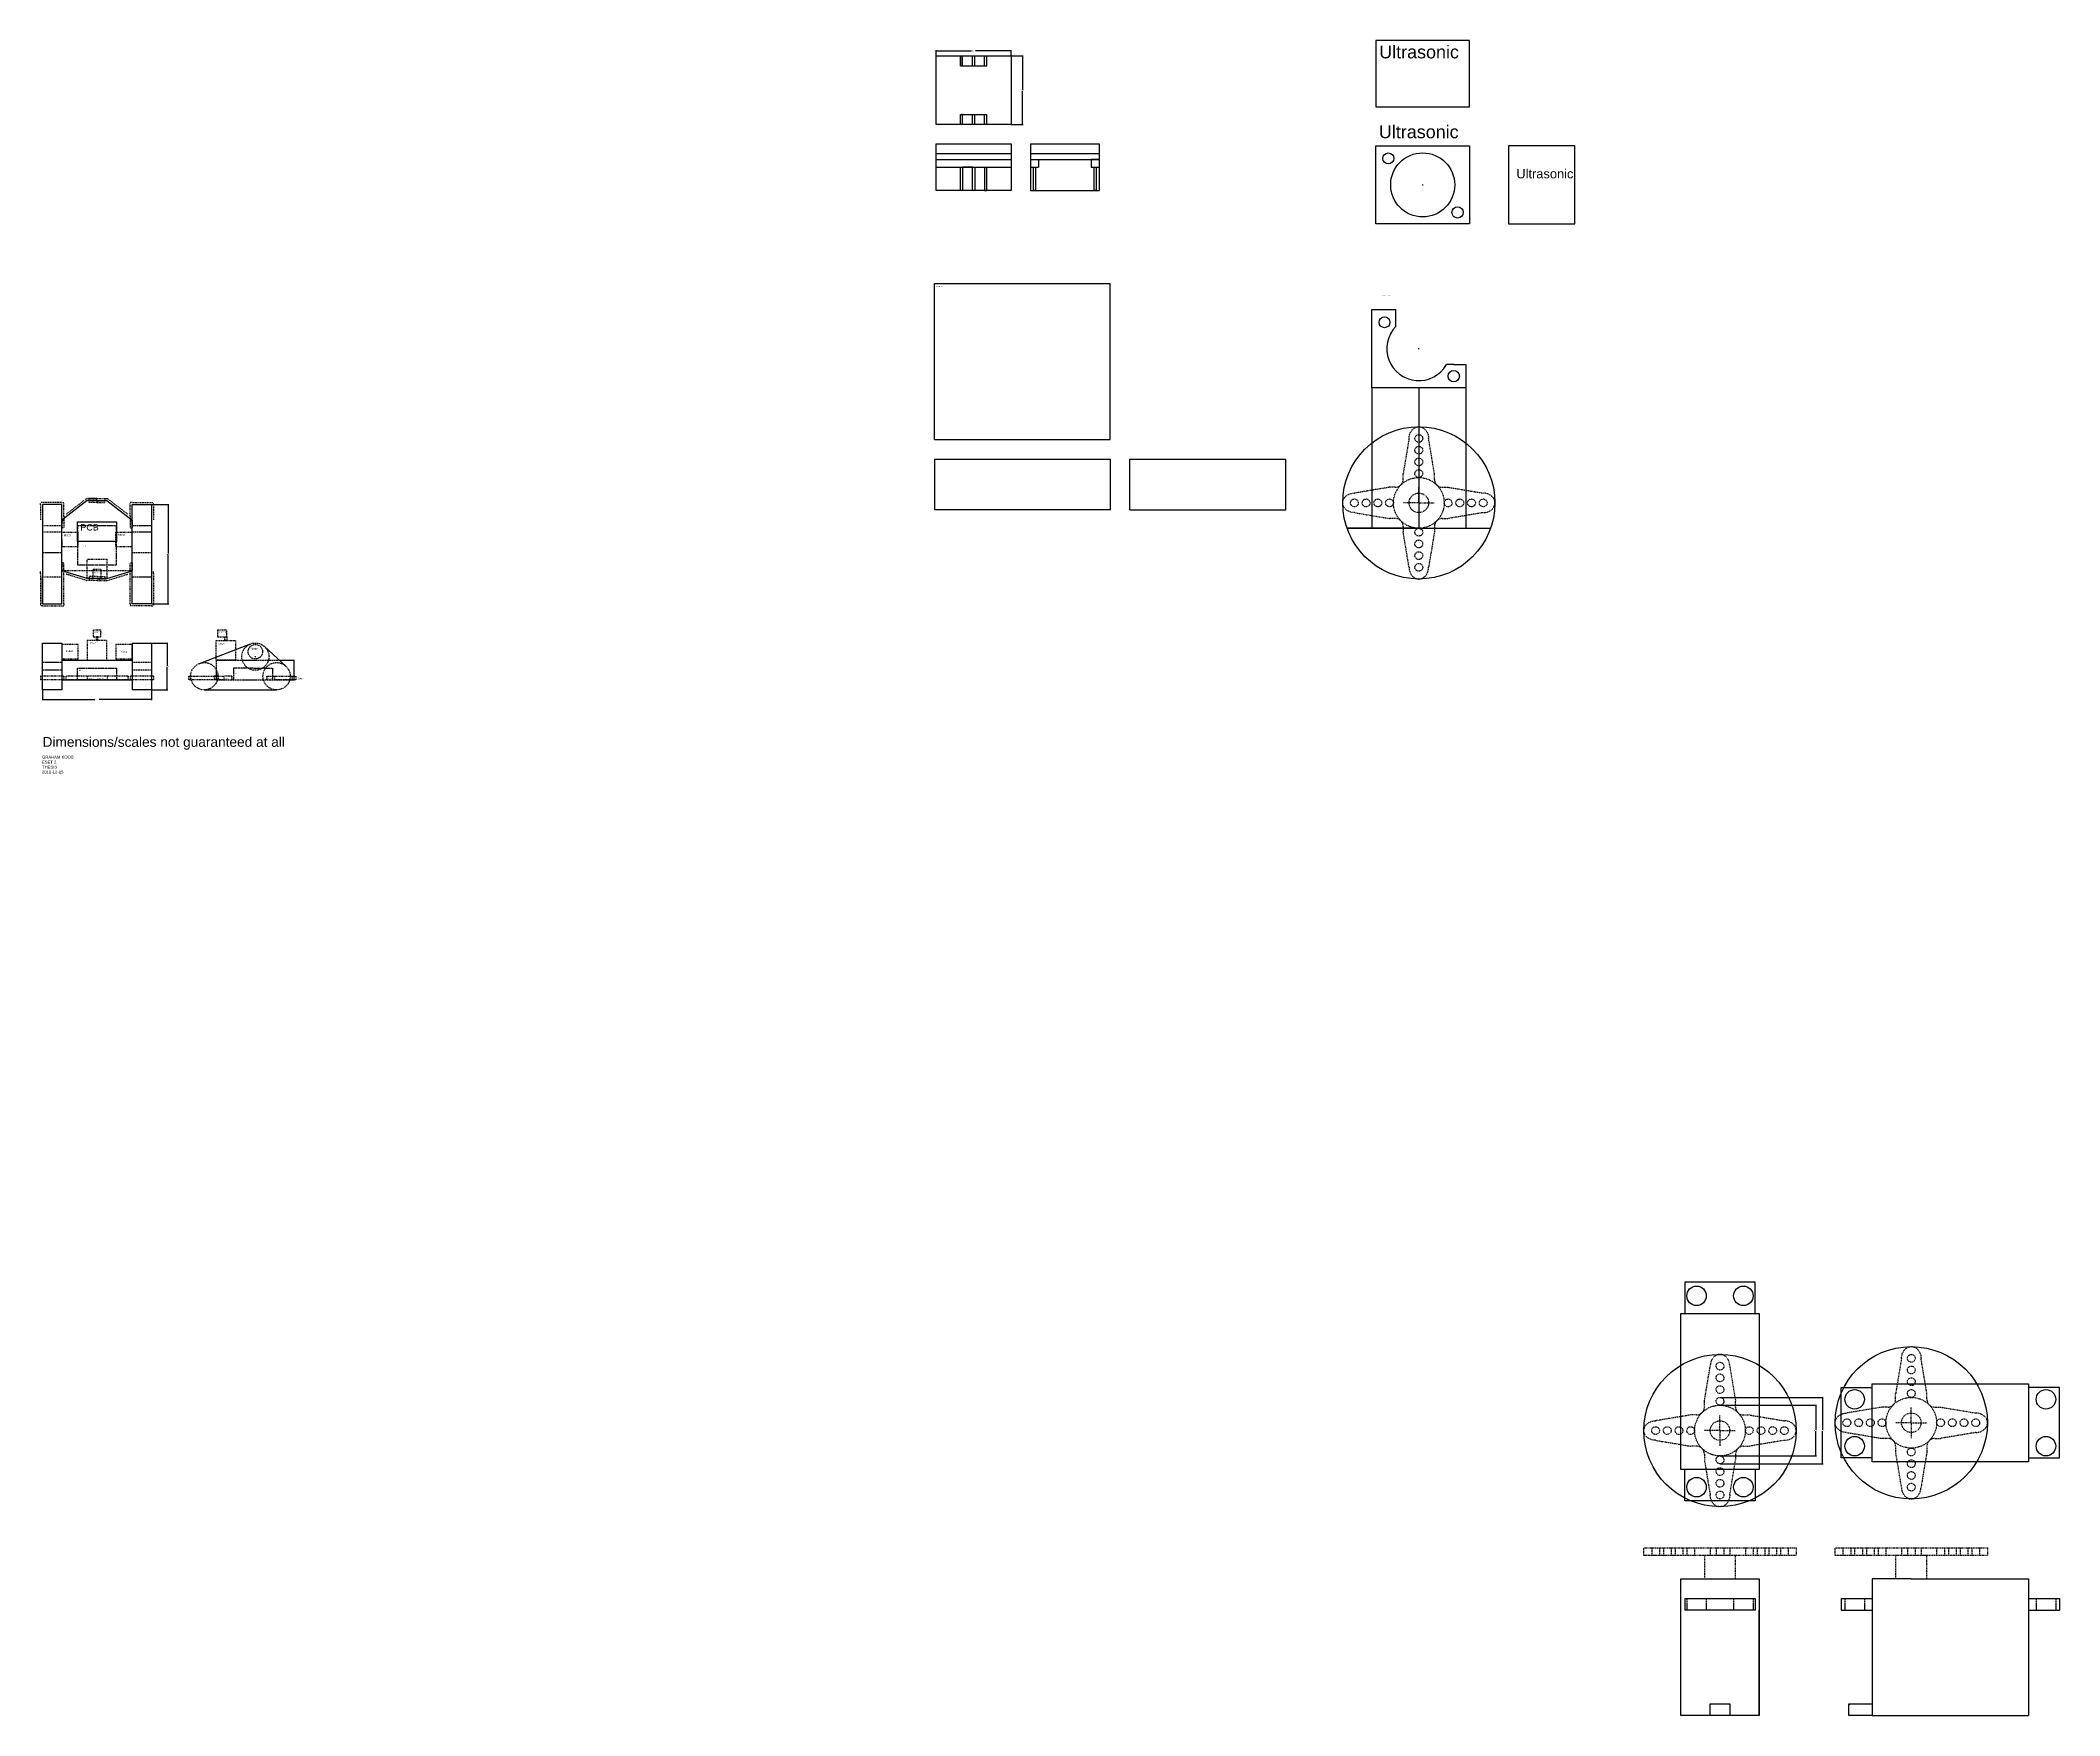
# Model space of a CAD drawing. Header units: inches. Extents: x 4 to 3747, y -1393 to 142.
# Drawn here: x 4 to 522, y -288 to 142 of the extents above; entities that cross this region are included whole.
import ezdxf

# ---------------------------------------------------------------- set-up
doc = ezdxf.new("R2010")
doc.units = ezdxf.units.IN
doc.header["$MEASUREMENT"] = 0
for name, pattern in [('DASHDOT2', [0.5, 0.25, -0.125, 0, -0.125]), ('DOT2', [0.125, 0, -0.125]), ('HIDDEN2', [0.1875, 0.125, -0.0625])]:
    doc.linetypes.add(name, pattern=pattern)
for name, color, linetype in [('Battery', 1, 'HIDDEN2'), ('Hidden', 2, 'DASHDOT2'), ('Motor', 3, 'DOT2'), ('Scratch', 200, 'Continuous'), ('Switch_Wisker', 5, 'DOT2')]:
    doc.layers.add(name, color=color, linetype=linetype)
doc.styles.get("Standard").update_dxf_attribs({"font": 'arial.ttf'})
doc.dimstyles.get("Standard").update_dxf_attribs({"dimtxt": 0.18, "dimasz": 0.18, "dimexe": 0.18, "dimexo": 0.0625, "dimgap": 0.09, "dimtad": 0, "dimtih": 1, "dimtoh": 1, "dimdec": 4, "dimzin": 0, "dimdsep": 46, "dimtxsty": 'Standard', "dimcen": 0.09, "dimadec": 0, "dimazin": 0, "dimtfac": 1, "dimtdec": 4, "dimtofl": 0, "dimtmove": 0, "dimatfit": 3, "dimfxl": 1, "dimtolj": 1, "dimtzin": 0, "dimarcsym": 0})

# ---------------------------------------------------------------- blocks, each defined once
blk = doc.blocks.new('*D2')
at = {"color": 0, "lineweight": -2}
for p, q in [((32.96, 22.67), (37.29, 22.67)), ((37.11, 22.49), (37.11, 10.11)), ((37.11, -2.65), (37.11, 9.74)), ((32.96, -2.83), (37.29, -2.83))]:
    blk.add_line(p, q, dxfattribs=at)
at = {"color": 0}
for points in [[(37.08, 22.49), (37.14, 22.49), (37.11, 22.67)], [(37.08, -2.65), (37.14, -2.65), (37.11, -2.83)]]:
    blk.add_solid(points, dxfattribs=at)
at = {"layer": 'Defpoints', "color": 0}
for p in [(32.9, 22.67), (32.9, -2.83), (37.11, -2.83)]:
    blk.add_point(p, dxfattribs=at)
at = {"color": 0, "insert": (37.11, 9.92), "char_height": 0.18, "attachment_point": 5}
blk.add_mtext('\\A1;25.5000', dxfattribs=at)
blk = doc.blocks.new('*D3')
at = {"color": 0, "lineweight": -2}
for p, q in [((32.96, -12.83), (37.04, -12.83)), ((36.86, -13.01), (36.86, -18.64)), ((36.86, -24.65), (36.86, -19.01)), ((32.96, -24.83), (37.04, -24.83))]:
    blk.add_line(p, q, dxfattribs=at)
at = {"color": 0}
for points in [[(36.83, -13.01), (36.89, -13.01), (36.86, -12.83)], [(36.83, -24.65), (36.89, -24.65), (36.86, -24.83)]]:
    blk.add_solid(points, dxfattribs=at)
at = {"layer": 'Defpoints', "color": 0}
for p in [(32.9, -12.83), (32.9, -24.83), (36.86, -24.83)]:
    blk.add_point(p, dxfattribs=at)
at = {"color": 0, "insert": (36.86, -18.83), "char_height": 0.18, "attachment_point": 5}
blk.add_mtext('\\A1;12.0000', dxfattribs=at)
blk = doc.blocks.new('*D4')
at = {"color": 0, "lineweight": -2}
for p, q in [((4.9, -24.89), (4.9, -27.44)), ((32.9, -24.89), (32.9, -27.44)), ((5.08, -27.26), (18.36, -27.26)), ((32.72, -27.26), (19.43, -27.26))]:
    blk.add_line(p, q, dxfattribs=at)
at = {"color": 0}
for points in [[(5.08, -27.23), (5.08, -27.29), (4.9, -27.26)], [(32.72, -27.23), (32.72, -27.29), (32.9, -27.26)]]:
    blk.add_solid(points, dxfattribs=at)
at = {"layer": 'Defpoints', "color": 0}
for p in [(4.9, -24.83), (32.9, -24.83), (32.9, -27.26)]:
    blk.add_point(p, dxfattribs=at)
at = {"color": 0, "insert": (18.9, -27.26), "char_height": 0.18, "attachment_point": 5}
blk.add_mtext('\\A1;28.0000', dxfattribs=at)
blk = doc.blocks.new('*D14')
at = {"color": 0, "lineweight": -2}
for p, q in [((253.11, 137.55), (256.13, 137.55)), ((255.95, 137.37), (255.95, 128.95)), ((255.95, 120.17), (255.95, 128.59)), ((253.11, 119.99), (256.13, 119.99))]:
    blk.add_line(p, q, dxfattribs=at)
at = {"color": 0}
for points in [[(255.92, 137.37), (255.98, 137.37), (255.95, 137.55)], [(255.92, 120.17), (255.98, 120.17), (255.95, 119.99)]]:
    blk.add_solid(points, dxfattribs=at)
at = {"layer": 'Defpoints', "color": 0}
for p in [(253.05, 137.55), (253.05, 119.99), (255.95, 119.99)]:
    blk.add_point(p, dxfattribs=at)
at = {"color": 0, "insert": (255.95, 128.77), "char_height": 0.18, "attachment_point": 5}
blk.add_mtext('\\A1;17.5600', dxfattribs=at)
blk = doc.blocks.new('*D15')
at = {"color": 0, "lineweight": -2}
for p, q in [((233.87, 137.61), (233.87, 138.98)), ((234.05, 138.8), (242.93, 138.8)), ((252.87, 138.8), (243.98, 138.8)), ((253.05, 137.61), (253.05, 138.98))]:
    blk.add_line(p, q, dxfattribs=at)
at = {"color": 0}
for points in [[(234.05, 138.83), (234.05, 138.77), (233.87, 138.8)], [(252.87, 138.83), (252.87, 138.77), (253.05, 138.8)]]:
    blk.add_solid(points, dxfattribs=at)
at = {"layer": 'Defpoints', "color": 0}
for p in [(233.87, 137.55), (253.05, 138.8), (253.05, 137.55)]:
    blk.add_point(p, dxfattribs=at)
at = {"color": 0, "insert": (243.46, 138.8), "char_height": 0.18, "attachment_point": 5}
blk.add_mtext('\\A1;19.1800', dxfattribs=at)
blk = doc.blocks.new('*D16')
at = {"layer": 'Defpoints', "color": 0}
for p in [(434.65, -208.03), (434.65, -221.03), (459.16, -221.03)]:
    blk.add_point(p, dxfattribs=at)
at = {"layer": 'Scratch', "color": 0, "lineweight": -2}
for p, q in [((434.71, -208.03), (459.34, -208.03)), ((459.16, -208.21), (459.16, -214.35)), ((459.16, -220.85), (459.16, -214.71)), ((434.71, -221.03), (459.34, -221.03))]:
    blk.add_line(p, q, dxfattribs=at)
at = {"layer": 'Scratch', "color": 0}
for points in [[(459.13, -208.21), (459.19, -208.21), (459.16, -208.03)], [(459.13, -220.85), (459.19, -220.85), (459.16, -221.03)]]:
    blk.add_solid(points, dxfattribs=at)
at = {"layer": 'Scratch', "color": 0, "insert": (459.16, -214.53), "char_height": 0.18, "attachment_point": 5}
blk.add_mtext('\\A1;13.0000', dxfattribs=at)
blk = doc.blocks.new('*D17')
at = {"layer": 'Defpoints', "color": 0}
for p in [(434.65, -206.03), (434.65, -223.03), (460.92, -223.03)]:
    blk.add_point(p, dxfattribs=at)
at = {"layer": 'Scratch', "color": 0, "lineweight": -2}
for p, q in [((434.71, -206.03), (461.1, -206.03)), ((460.92, -206.21), (460.92, -214.35)), ((460.92, -222.85), (460.92, -214.71)), ((434.71, -223.03), (461.1, -223.03))]:
    blk.add_line(p, q, dxfattribs=at)
at = {"layer": 'Scratch', "color": 0}
for points in [[(460.89, -206.21), (460.95, -206.21), (460.92, -206.03)], [(460.89, -222.85), (460.95, -222.85), (460.92, -223.03)]]:
    blk.add_solid(points, dxfattribs=at)
at = {"layer": 'Scratch', "color": 0, "insert": (460.92, -214.53), "char_height": 0.18, "attachment_point": 5}
blk.add_mtext('\\A1;17.0000', dxfattribs=at)

msp = doc.modelspace()

# ---------------------------------------------------------------- linework, layer by layer
for p, q in [((346.48961, 141.50769), (346.48961, 124.50769)), ((370.48961, 141.50769), (346.48961, 141.50769)), ((370.48961, 124.50769), (370.48961, 141.50769)), ((233.86518, 137.54751), (253.04518, 137.54751)), ((233.86518, 119.98751), (233.86518, 137.54751)), ((253.04518, 137.54751), (253.04518, 119.98751)), ((346.48961, 124.50769), (370.48961, 124.50769)), ((253.04518, 119.98751), (233.86518, 119.98751)), ((233.86518, 114.98751), (253.04518, 114.98751)), ((233.86518, 103.03751), (233.86518, 114.98751)), ((253.04518, 114.98751), (253.04518, 103.03751)), ((258.04518, 114.98751), (275.60518, 114.98751)), ((258.04518, 114.98751), (258.04518, 103.03751)), ((275.60518, 114.98751), (275.60518, 103.03751)), ((346.48961, 114.50769), (370.48961, 114.50769)), ((346.48961, 94.50769), (346.48961, 114.50769)), ((370.48961, 114.50769), (370.48961, 94.50769)), ((380.48961, 114.50769), (380.48961, 94.50769)), ((397.48961, 114.50769), (380.48961, 114.50769)), ((397.48961, 94.50769), (397.48961, 114.50769)), ((233.86518, 111.03751), (233.86518, 112.53751)), ((233.86518, 112.53751), (253.04518, 112.53751)), ((233.86518, 109.03751), (233.86518, 111.03751)), ((233.86518, 111.03751), (253.04518, 111.03751)), ((233.86518, 103.03751), (233.86518, 109.03751)), ((233.86518, 109.03751), (253.04518, 109.03751)), ((240.07518, 103.03751), (240.07518, 109.03751)), ((243.17518, 109.03751), (240.63518, 109.03751)), ((240.63518, 109.03751), (240.63518, 103.03751)), ((243.17518, 103.03751), (243.17518, 109.03751)), ((243.45518, 109.03751), (243.73518, 109.03751)), ((243.73518, 109.03751), (243.73518, 103.03751)), ((243.73518, 109.03751), (246.27518, 109.03751)), ((246.27518, 109.03751), (246.27518, 103.03751)), ((246.83518, 103.03751), (246.83518, 109.03751)), ((258.04518, 112.53751), (275.60518, 112.53751)), ((258.04518, 111.03751), (275.60518, 111.03751)), ((258.04518, 111.03751), (260.04518, 111.03751)), ((258.04518, 109.03751), (260.04518, 109.03751)), ((258.76518, 103.03751), (258.76518, 109.03751)), ((259.04518, 109.03751), (259.32518, 109.03751)), ((259.32518, 109.03751), (259.32518, 103.03751)), ((260.04518, 111.03751), (260.04518, 109.03751)), ((275.60518, 111.03751), (273.60518, 111.03751)), ((273.60518, 111.03751), (273.60518, 109.03751)), ((273.60518, 109.03751), (275.60518, 109.03751)), ((274.32518, 103.03751), (274.32518, 109.03751)), ((274.60518, 109.03751), (274.88518, 109.03751)), ((274.88518, 109.03751), (274.88518, 103.03751)), ((358.39961, 104.50769), (358.57961, 104.50769)), ((358.48961, 104.41769), (358.48961, 104.59769)), ((253.04518, 103.03751), (233.86518, 103.03751)), ((240.63518, 103.03751), (240.07518, 103.03751)), ((243.73518, 103.03751), (243.17518, 103.03751)), ((246.27518, 103.03751), (246.83518, 103.03751)), ((258.04518, 103.03751), (275.60518, 103.03751)), ((259.32518, 103.03751), (258.76518, 103.03751)), ((274.88518, 103.03751), (274.32518, 103.03751)), ((370.48961, 94.50769), (346.48961, 94.50769)), ((380.48961, 94.50769), (397.48961, 94.50769)), ((233.44515, 39.28247), (233.44515, 79.28247)), ((233.44515, 79.28247), (278.44515, 79.28247)), ((278.44515, 39.28247), (278.44515, 79.28247)), ((345.50026, 72.56029), (351.60026, 72.56029)), ((345.50026, 52.56029), (345.50026, 72.56029)), ((351.60026, 68.25503), (351.60026, 72.56029)), ((357.41026, 62.56029), (357.59026, 62.56029)), ((357.50026, 62.47029), (357.50026, 62.65029)), ((366.45026, 58.47029), (364.60744, 58.47029)), ((366.45026, 58.47029), (369.50026, 58.47029)), ((369.50026, 58.47029), (369.50026, 52.56029)), ((369.50026, 52.56029), (345.50026, 52.56029)), ((233.44515, 39.28247), (278.44515, 39.28247)), ((233.44515, 34.28247), (278.44515, 34.28247)), ((233.44515, 34.28247), (233.44515, 21.28247)), ((278.44515, 34.28247), (278.44515, 21.28247)), ((283.44515, 34.28247), (323.44515, 34.28247)), ((283.44515, 21.28247), (283.44515, 34.28247)), ((323.44515, 21.28247), (323.44515, 34.28247)), ((9.89869, 22.67354), (4.89869, 22.67354)), ((4.89869, 22.67354), (4.89869, -2.82646)), ((16.39869, 23.67354), (9.89869, 18.67354)), ((9.89869, 18.67354), (9.89869, 22.67354)), ((9.89869, 19.68897), (9.89869, 22.67354)), ((18.89869, 23.67354), (16.39869, 23.67354)), ((18.89869, 23.67354), (21.39869, 23.67354)), ((18.89869, 23.67354), (18.89869, 23.17354)), ((21.39869, 23.67354), (27.89869, 18.67354)), ((27.89869, 18.67354), (27.89869, 22.67354)), ((27.89869, 22.67354), (32.89869, 22.67354)), ((32.89869, 22.67354), (32.89869, -2.82646)), ((278.44515, 21.28247), (233.44515, 21.28247)), ((283.44515, 21.28247), (323.44515, 21.28247)), ((9.89869, -2.82646), (9.89869, 18.67354)), ((13.89869, 13.17354), (13.89869, 18.17354)), ((13.89869, 18.17354), (18.89869, 18.17354)), ((18.89869, 18.17354), (23.89869, 18.17354)), ((23.89869, 18.17354), (23.89869, 13.17354)), ((27.89869, 5.67354), (27.89869, 18.67354)), ((23.89869, 13.17354), (13.89869, 13.17354)), ((16.39869, 3.67354), (9.89869, 5.67354)), ((21.39869, 3.67354), (27.89869, 5.67354)), ((27.89869, -2.82646), (27.89869, 5.67354)), ((18.89869, 3.67354), (16.39869, 3.67354)), ((18.89869, 3.67354), (21.39869, 3.67354)), ((4.89869, -2.82646), (9.89869, -2.82646)), ((32.89869, -2.82646), (27.89869, -2.82646)), ((4.89869, -12.82646), (9.89869, -12.82646)), ((4.89869, -24.82646), (4.89869, -12.82646)), ((9.89869, -12.82646), (9.89869, -24.82646)), ((27.89869, -12.82646), (27.89869, -24.82646)), ((27.89869, -12.82646), (32.89869, -12.82646)), ((32.89869, -12.82646), (32.89869, -24.82646)), ((45.19053, -18.05433), (58.22014, -13.05799)), ((67.26602, -18.75932), (61.83886, -13.75208)), ((4.89869, -24.82646), (4.89869, -17.20646)), ((9.89869, -17.20646), (27.89869, -17.20646)), ((65.57181, -17.20646), (69.39869, -17.20646)), ((69.39869, -22.28646), (69.39869, -17.20646)), ((4.89869, -24.82646), (4.89869, -22.28646)), ((9.89869, -24.82646), (4.89869, -24.82646)), ((9.89869, -22.28646), (27.89869, -22.28646)), ((18.89869, -22.28646), (13.89869, -22.28646)), ((32.89869, -24.82646), (27.89869, -24.82646)), ((46.39119, -24.82646), (64.90619, -24.82646)), ((68.39869, -22.28646), (69.39869, -22.28646)), ((443.64582, -176.52735), (425.64582, -176.52735)), ((425.64582, -176.52735), (425.64582, -184.52735)), ((443.64582, -184.52735), (443.64582, -176.52735)), ((424.64582, -224.52735), (424.64582, -184.52735)), ((424.64582, -184.52735), (444.64582, -184.52735)), ((444.64582, -184.52735), (444.64582, -204.52735)), ((444.64582, -204.52735), (444.64582, -224.52735)), ((465.64582, -221.52735), (465.64582, -203.52735)), ((465.64582, -203.52735), (473.64582, -203.52735)), ((473.64582, -222.52735), (473.64582, -202.52735)), ((473.64582, -202.52735), (513.64582, -202.52735)), ((513.64582, -202.52735), (513.64582, -222.52735)), ((521.64582, -203.52735), (513.64582, -203.52735)), ((521.64582, -221.52735), (521.64582, -203.52735)), ((473.64582, -221.52735), (465.64582, -221.52735)), ((513.64582, -221.52735), (521.64582, -221.52735)), ((444.64582, -224.52735), (424.64582, -224.52735)), ((425.64582, -232.52735), (425.64582, -224.52735)), ((443.64582, -224.52735), (443.64582, -232.52735)), ((493.64582, -222.52735), (473.64582, -222.52735)), ((513.64582, -222.52735), (493.64582, -222.52735)), ((443.64582, -232.52735), (425.64582, -232.52735)), ((424.64582, -252.52735), (444.64582, -252.52735)), ((424.64582, -287.52735), (424.64582, -252.52735)), ((444.64582, -252.52735), (444.64582, -287.52735)), ((483.64582, -252.52735), (473.64582, -252.52735)), ((473.64582, -252.52735), (473.64582, -287.52735)), ((483.64582, -252.52735), (513.64582, -252.52735)), ((513.64582, -252.52735), (513.64582, -287.52735)), ((425.64582, -257.52735), (443.64582, -257.52735)), ((425.64582, -257.52735), (425.64582, -260.52735)), ((443.64582, -257.52735), (443.64582, -260.52735)), ((465.64582, -257.52735), (473.64582, -257.52735)), ((465.64582, -257.52735), (465.64582, -260.52735)), ((513.64582, -257.52735), (521.64582, -257.52735)), ((521.64582, -257.52735), (521.64582, -260.52735)), ((443.64582, -260.52735), (425.64582, -260.52735)), ((444.64582, -287.52735), (444.64582, -260.52735)), ((465.64582, -260.52735), (473.64582, -260.52735)), ((513.64582, -260.52735), (521.64582, -260.52735)), ((444.64582, -287.52735), (424.64582, -287.52735)), ((432.14582, -287.52735), (432.14582, -284.52735)), ((432.14582, -284.52735), (434.64582, -284.52735)), ((434.64582, -284.52735), (437.14582, -284.52735)), ((437.14582, -284.52735), (437.14582, -287.52735)), ((467.64582, -287.52735), (467.64582, -284.52735)), ((467.64582, -284.52735), (473.64582, -284.52735)), ((473.64582, -287.52735), (467.64582, -287.52735)), ((473.64582, -287.52735), (513.64582, -287.52735))]:
    msp.add_line(p, q)
for centre, radius in [((349.68961, 111.27769), 1.4), ((358.48961, 104.50769), 8.2), ((367.43961, 97.46769), 1.45), ((348.70026, 69.33029), 1.4), ((366.45026, 55.52029), 1.45), ((428.64582, -180.02735), 2.5), ((440.64582, -180.02735), 2.5), ((469.14582, -206.52735), 2.5), ((518.14582, -206.52735), 2.5), ((469.14582, -218.52735), 2.5), ((518.14582, -218.52735), 2.5), ((428.64582, -229.02735), 2.5), ((440.64582, -229.02735), 2.5)]:
    msp.add_circle(centre, radius)
msp.add_arc((357.50026, 62.56029), 8.2, 136.014221, 330.0806495)
at = {"layer": 'Battery'}
for p, q in [((23.89869, 17.17354), (13.89869, 17.17354)), ((13.89869, 17.17354), (13.89869, 7.17354)), ((23.89869, 7.17354), (23.89869, 17.17354)), ((13.89869, 7.17354), (19.02369, 7.17354)), ((19.02369, 7.17354), (23.89869, 7.17354)), ((13.89869, -22.28646), (13.89869, -19.28646)), ((13.89869, -19.28646), (23.89869, -19.28646)), ((23.89869, -19.28646), (23.89869, -22.28646)), ((58.89869, -19.28646), (53.89869, -19.28646)), ((53.89869, -19.28646), (53.89869, -22.28646)), ((58.89869, -19.28646), (63.89869, -19.28646)), ((63.89869, -19.28646), (63.89869, -22.28646))]:
    msp.add_line(p, q, dxfattribs=at)
at = {"layer": 'Hidden'}
for p, q in [((4.89869, 17.23794), (9.89869, 17.23794)), ((4.89869, 15.68854), (9.89869, 15.68854)), ((27.89869, 17.23794), (32.89869, 17.23794)), ((27.89869, 15.68854), (32.89869, 15.68854)), ((32.89869, 17.23794), (32.89869, 10.25294)), ((9.89869, 10.25294), (4.89869, 10.25294)), ((32.89869, 10.25294), (27.89869, 10.25294)), ((4.89869, -2.82646), (4.89869, 4.15854)), ((4.89869, 4.15854), (9.89869, 4.15854)), ((27.89869, 4.15854), (32.89869, 4.15854)), ((9.89869, -17.84146), (4.89869, -17.84146)), ((9.89869, -19.81146), (4.89869, -19.81146)), ((32.89869, -17.84146), (27.89869, -17.84146)), ((32.89869, -19.81146), (27.89869, -19.81146)), ((49.39869, -17.20646), (65.57181, -17.20646)), ((49.39869, -17.20646), (49.39869, -22.28646)), ((59.38059, -16.31896), (59.56059, -16.31896)), ((59.47059, -16.40896), (59.47059, -16.22896)), ((9.89869, -24.82646), (4.89869, -24.82646)), ((32.89869, -24.82646), (27.89869, -24.82646)), ((46.30119, -21.33396), (46.48119, -21.33396)), ((46.39119, -21.42396), (46.39119, -21.24396)), ((49.39869, -22.28646), (68.39869, -22.28646)), ((64.81619, -21.33396), (64.99619, -21.33396)), ((64.90619, -21.42396), (64.90619, -21.24396)), ((417.14582, -244.52735), (417.14582, -246.52735)), ((419.14582, -244.52735), (419.14582, -246.52735)), ((420.14582, -244.52735), (420.14582, -246.52735)), ((422.13803, -244.52735), (422.13752, -246.52735)), ((423.14582, -244.52735), (423.14582, -246.52735)), ((425.14582, -244.52735), (425.14582, -246.52735)), ((426.14582, -244.52735), (426.14582, -246.52735)), ((428.14582, -244.52735), (428.14582, -246.52735)), ((432.14582, -244.52735), (432.14582, -246.52735)), ((433.64582, -244.52735), (433.64582, -246.52735)), ((435.64582, -244.52735), (435.64582, -246.52735)), ((437.14582, -244.52735), (437.14582, -246.52735)), ((441.14582, -244.52735), (441.14582, -246.52735)), ((443.14582, -244.52735), (443.14582, -246.52735)), ((444.14582, -244.52735), (444.14582, -246.52735)), ((446.13803, -244.52735), (446.13803, -246.52735)), ((447.14582, -244.52735), (447.14582, -246.52735)), ((449.14582, -244.52735), (449.14582, -246.52735)), ((450.14582, -244.52735), (450.14582, -246.52735)), ((452.14582, -244.52735), (452.14582, -246.52735)), ((466.14582, -244.52735), (466.14582, -246.52735)), ((468.14582, -244.52735), (468.14582, -246.52735)), ((469.14582, -244.52735), (469.14582, -246.52735)), ((471.13803, -244.52735), (471.13752, -246.52735)), ((472.14582, -244.52735), (472.14582, -246.52735)), ((474.14582, -244.52735), (474.14582, -246.52735)), ((475.14582, -244.52735), (475.14582, -246.52735)), ((477.14582, -244.52735), (477.14582, -246.52735)), ((481.14582, -244.52735), (481.14582, -246.52735)), ((482.64582, -244.52735), (482.64582, -246.52735)), ((484.64582, -244.52735), (484.64582, -246.52735)), ((486.14582, -244.52735), (486.14582, -246.52735)), ((490.14582, -244.52735), (490.14582, -246.52735)), ((492.14582, -244.52735), (492.14582, -246.52735)), ((493.14582, -244.52735), (493.14582, -246.52735)), ((495.13803, -244.52735), (495.13803, -246.52735)), ((496.14582, -244.52735), (496.14582, -246.52735)), ((498.14582, -244.52735), (498.14582, -246.52735)), ((499.14582, -244.52735), (499.14582, -246.52735)), ((501.14582, -244.52735), (501.14582, -246.52735)), ((426.14582, -257.52735), (426.14582, -260.52735)), ((431.14582, -257.52735), (431.14582, -260.52735)), ((438.14582, -257.52735), (438.14582, -260.52735)), ((443.14582, -257.52735), (443.14582, -260.52735)), ((466.64582, -257.52735), (466.64582, -260.52735)), ((471.64582, -257.52735), (471.64582, -260.52735)), ((515.64582, -257.52735), (515.64582, -260.52735)), ((520.64582, -257.52735), (520.64582, -260.52735))]:
    msp.add_line(p, q, dxfattribs=at)
for centre in [(59.47059, -16.31896), (46.39119, -21.33396), (64.90619, -21.33396)]:
    msp.add_circle(centre, 3.4925, dxfattribs=at)
at = {"layer": 'Motor'}
for p, q in [((9.89869, 13.74574), (9.89869, 15.59574)), ((9.89869, 15.59574), (14.09869, 15.59574)), ((14.09869, 11.89574), (14.09869, 15.59574)), ((23.69869, 11.89574), (23.69869, 15.59574)), ((23.69869, 15.59574), (27.89869, 15.59574)), ((9.89869, 13.74574), (9.89869, 11.89574)), ((9.89869, 11.89574), (14.09869, 11.89574)), ((23.69869, 11.89574), (27.89869, 11.89574)), ((27.89869, 5.67354), (9.89869, 5.67354)), ((16.39869, 3.67354), (16.39869, 8.67354)), ((16.39869, 8.67354), (21.39869, 8.67354)), ((17.89869, 3.67354), (17.89869, 6.07354)), ((17.89869, 6.07354), (19.89869, 6.07354)), ((19.89869, 6.07354), (19.89869, 3.67354)), ((21.39869, 8.67354), (21.39869, 3.67354)), ((19.89869, 3.67354), (17.89869, 3.67354)), ((17.89869, -9.50646), (17.89869, -11.20646)), ((19.89869, -9.50646), (17.89869, -9.50646)), ((19.89869, -11.20646), (19.89869, -9.50646)), ((49.74869, -9.50646), (49.74869, -11.20646)), ((52.14869, -9.50646), (49.74869, -9.50646)), ((52.14869, -11.20646), (52.14869, -9.50646)), ((9.89869, -13.21228), (9.89869, -16.91228)), ((14.09869, -13.21228), (9.89869, -13.21228)), ((14.09869, -16.91228), (14.09869, -13.21228)), ((21.39869, -12.20646), (16.39869, -12.20646)), ((16.39869, -12.20646), (16.39869, -17.20646)), ((17.89869, -11.20646), (19.89869, -11.20646)), ((19.14869, -11.20646), (18.64869, -11.20646)), ((18.64869, -11.20646), (18.64869, -12.20646)), ((18.89869, -12.20646), (19.14869, -12.20646)), ((18.89869, -12.20646), (19.14869, -12.20646)), ((19.14869, -12.20646), (19.14869, -11.20646)), ((21.39869, -17.20646), (21.39869, -12.20646)), ((27.89869, -13.21228), (23.69869, -13.21228)), ((23.69869, -13.21228), (23.69869, -16.91228)), ((27.89869, -16.91228), (27.89869, -13.21228)), ((49.39869, -17.20646), (49.39869, -12.20646)), ((49.39869, -12.20646), (54.39869, -12.20646)), ((49.74869, -11.20646), (52.14869, -11.20646)), ((51.64869, -12.20646), (51.64869, -11.20646)), ((51.64869, -11.20646), (51.89869, -11.20646)), ((51.89869, -12.20646), (51.64869, -12.20646)), ((51.89869, -11.20646), (52.14869, -11.20646)), ((52.14869, -12.20646), (51.89869, -12.20646)), ((52.14869, -11.20646), (52.14869, -12.20646)), ((54.39869, -12.20646), (54.39869, -17.20646)), ((9.89869, -16.91228), (14.09869, -16.91228)), ((23.69869, -16.91228), (27.89869, -16.91228)), ((54.63525, -17.20646), (49.39869, -17.20646)), ((54.39869, -17.20646), (49.39869, -17.20646))]:
    msp.add_line(p, q, dxfattribs=at)
msp.add_circle((59.47059, -15.06228), 1.85, dxfattribs=at)
at = {"layer": 'Scratch'}
for p, q in [((240.07518, 135.00751), (240.07518, 137.54751)), ((240.07518, 137.54751), (240.07518, 135.00751)), ((240.07518, 135.00751), (246.83518, 135.00751)), ((240.63518, 135.00751), (240.63518, 137.54751)), ((243.17518, 135.00751), (243.17518, 137.54751)), ((243.73518, 135.00751), (243.73518, 137.54751)), ((246.27518, 135.00751), (246.27518, 137.54751)), ((246.83518, 135.00751), (246.83518, 137.54751)), ((240.07518, 119.98751), (240.07518, 122.52751)), ((240.07518, 122.52751), (240.63518, 122.52751)), ((240.63518, 122.52751), (240.35518, 122.52751)), ((240.35518, 122.52751), (246.83518, 122.52751)), ((240.63518, 119.98751), (240.63518, 122.52751)), ((243.17518, 119.98751), (243.17518, 122.52751)), ((243.73518, 119.98751), (243.73518, 122.52751)), ((246.27518, 119.98751), (246.27518, 122.52751)), ((246.83518, 119.98751), (246.83518, 122.52751)), ((345.50026, 52.56029), (345.50026, 16.56029)), ((357.50026, 52.56029), (357.50026, 16.56029)), ((369.50026, 52.56029), (369.50026, 16.56029)), ((357.50026, 16.56029), (339.11549, 16.56029)), ((339.11549, 16.56029), (375.88504, 16.56029))]:
    msp.add_line(p, q, dxfattribs=at)
for centre in [(357.50026, 23.06029), (434.64582, -214.52735), (483.64582, -212.52735)]:
    msp.add_circle(centre, 19.5, dxfattribs=at)
at = {"layer": 'Switch_Wisker'}
for p, q in [((355.00026, 39.56029), (353.50026, 30.56029)), ((361.50026, 30.56029), (360.00026, 39.56029)), ((350.00026, 27.06029), (341.00026, 25.56029)), ((351.47947, 27.06029), (350.00026, 27.06029)), ((353.50026, 29.08109), (353.50026, 30.56029)), ((357.50026, 23.06029), (357.50026, 27.06029)), ((357.50026, 23.06029), (357.50026, 27.06029)), ((361.50026, 29.08109), (361.50026, 30.56029)), ((363.52106, 27.06029), (365.00026, 27.06029)), ((365.00026, 27.06029), (374.00026, 25.56029)), ((4.89869, 23.17354), (4.39869, 23.17354)), ((4.39869, 22.67354), (4.39869, 23.17354)), ((4.39869, 22.67354), (4.39869, 19.46228)), ((9.89869, 23.17354), (4.89869, 23.17354)), ((9.89869, 23.17354), (10.39869, 23.17354)), ((10.39869, 22.67354), (10.39869, 23.17354)), ((10.39869, 19.68897), (10.39869, 22.67354)), ((16.09384, 24.06985), (10.89869, 20.07359)), ((16.09384, 24.06985), (16.22863, 24.17354)), ((16.39869, 24.17354), (16.22863, 24.17354)), ((18.89869, 24.17354), (16.39869, 24.17354)), ((16.89869, 23.67354), (16.89869, 24.17354)), ((16.89869, 24.17354), (18.89869, 24.17354)), ((16.89869, 23.17354), (16.89869, 23.67354)), ((18.89869, 23.17354), (16.89869, 23.17354)), ((18.89869, 24.17354), (21.39869, 24.17354)), ((18.89869, 24.17354), (20.89869, 24.17354)), ((18.89869, 23.67354), (18.89869, 24.17354)), ((18.89869, 23.17354), (20.89869, 23.17354)), ((20.89869, 24.17354), (20.89869, 23.67354)), ((20.89869, 23.17354), (20.89869, 23.67354)), ((21.39869, 24.17354), (21.56875, 24.17354)), ((21.70355, 24.06985), (21.56875, 24.17354)), ((21.70355, 24.06985), (26.89869, 20.07359)), ((27.39869, 22.67354), (27.39869, 23.17354)), ((27.89869, 23.17354), (27.39869, 23.17354)), ((27.39869, 19.68897), (27.39869, 22.67354)), ((27.89869, 23.17354), (32.89869, 23.17354)), ((32.89869, 23.17354), (33.39869, 23.17354)), ((33.39869, 22.67354), (33.39869, 23.17354)), ((33.39869, 22.67354), (33.39869, 19.46228)), ((357.50026, 23.06029), (353.50026, 23.06029)), ((357.50026, 23.06029), (353.50026, 23.06029)), ((357.50026, 23.06029), (353.50026, 23.06029)), ((357.50026, 23.06029), (353.50026, 23.06029)), ((357.50026, 23.06029), (357.50026, 19.06029)), ((357.50026, 23.06029), (361.50026, 23.06029)), ((357.50026, 23.06029), (361.50026, 23.06029)), ((357.50026, 23.06029), (357.50026, 19.06029)), ((357.50026, 23.06029), (361.50026, 23.06029)), ((357.50026, 23.06029), (361.50026, 23.06029)), ((357.50026, 23.06029), (357.50026, 19.06029)), ((4.39869, 19.46228), (4.39869, 18.67354)), ((9.89869, 18.67354), (10.39869, 18.67354)), ((9.89869, 18.67354), (9.89869, 16.67354)), ((9.89869, 18.67354), (9.89869, 16.67354)), ((10.39869, 16.67354), (9.89869, 16.67354)), ((10.39869, 19.68897), (10.39869, 18.67354)), ((10.39869, 18.67354), (10.39869, 16.67354)), ((27.39869, 19.68897), (27.39869, 16.67354)), ((27.89869, 18.67354), (27.39869, 18.67354)), ((27.39869, 16.67354), (27.89869, 16.67354)), ((27.89869, 18.67354), (27.89869, 16.67354)), ((33.39869, 19.46228), (33.39869, 18.67354)), ((341.00026, 20.56029), (350.00026, 19.06029)), ((351.47947, 19.06029), (350.00026, 19.06029)), ((353.50026, 17.0395), (353.50026, 15.56029)), ((355.00026, 6.56029), (353.50026, 15.56029)), ((361.50026, 15.56029), (360.00026, 6.56029)), ((361.50026, 17.0395), (361.50026, 15.56029)), ((363.52106, 19.06029), (365.00026, 19.06029)), ((374.00026, 20.56029), (365.00026, 19.06029)), ((4.39869, 5.00931), (4.39869, 5.67354)), ((10.39869, 7.67354), (9.89869, 7.67354)), ((9.89869, 7.67354), (9.89869, 5.67354)), ((9.89869, 5.67354), (10.39869, 5.67354)), ((10.39869, 5.67354), (10.39869, 7.67354)), ((10.39869, 4.99656), (10.39869, 5.67354)), ((27.39869, 4.99656), (27.39869, 7.67354)), ((27.39869, 7.67354), (27.89869, 7.67354)), ((27.89869, 5.67354), (27.39869, 5.67354)), ((27.89869, 7.67354), (27.89869, 5.67354)), ((33.39869, 5.00931), (33.39869, 5.67354)), ((4.39869, 5.00931), (4.39869, -2.82646)), ((10.39869, -2.82646), (10.39869, 4.99656)), ((16.25165, 3.19565), (10.89869, 4.84272)), ((16.25165, 3.19565), (16.32351, 3.17354)), ((16.39869, 3.17354), (16.32351, 3.17354)), ((18.89869, 3.17354), (16.39869, 3.17354)), ((18.9164, 4.17339), (16.9164, 4.17339)), ((16.9164, 4.17339), (16.9164, 3.17354)), ((18.89869, 3.17354), (21.39869, 3.17354)), ((18.9164, 4.17339), (20.9164, 4.17339)), ((20.9164, 4.17339), (20.9164, 3.17354)), ((21.39869, 3.17354), (21.47388, 3.17354)), ((21.54574, 3.19565), (21.47388, 3.17354)), ((21.54574, 3.19565), (26.89869, 4.84272)), ((27.39869, -2.82646), (27.39869, 4.99656)), ((33.39869, 5.00931), (33.39869, -2.82646)), ((4.39869, -2.82646), (4.39869, -3.32646)), ((4.89869, -3.32646), (4.39869, -3.32646)), ((4.89869, -3.32646), (9.89869, -3.32646)), ((9.89869, -3.32646), (10.39869, -3.32646)), ((10.39869, -2.82646), (10.39869, -3.32646)), ((27.39869, -2.82646), (27.39869, -3.32646)), ((27.89869, -3.32646), (27.39869, -3.32646)), ((32.89869, -3.32646), (27.89869, -3.32646)), ((32.89869, -3.32646), (33.39869, -3.32646)), ((33.39869, -2.82646), (33.39869, -3.32646)), ((4.39869, -21.28646), (4.39869, -22.28646)), ((10.39869, -21.28646), (4.39869, -21.28646)), ((10.39869, -22.28646), (4.39869, -22.28646)), ((10.39869, -21.28646), (10.39869, -22.28646)), ((10.39869, -22.28646), (10.41712, -21.28646)), ((10.89869, -21.28646), (10.89869, -22.28646)), ((26.89869, -21.28646), (10.89869, -21.28646)), ((26.89869, -22.28646), (10.89869, -22.28646)), ((16.39869, -21.28646), (16.39869, -22.28646)), ((21.54574, -21.28646), (21.54574, -22.28646)), ((26.89869, -21.28646), (26.89869, -22.28646)), ((26.89869, -22.28646), (26.92472, -21.28646)), ((33.39869, -21.28646), (27.39869, -21.28646)), ((27.39869, -21.28646), (27.39869, -22.28646)), ((33.39869, -22.28646), (27.39869, -22.28646)), ((33.39869, -21.28646), (33.39869, -22.28646)), ((42.39869, -21.28646), (42.39869, -22.28646)), ((42.39869, -22.28646), (42.39869, -21.28646)), ((42.39869, -21.28646), (48.9208, -21.28646)), ((48.89854, -22.28646), (42.39869, -22.28646)), ((49.89854, -22.28646), (48.89854, -22.28646)), ((51.39869, -22.28646), (48.89854, -22.28646)), ((48.9208, -21.28646), (48.9208, -22.28646)), ((49.89854, -21.28646), (48.9208, -21.28646)), ((48.9208, -21.28646), (51.39869, -21.28646)), ((49.89854, -21.28646), (49.89854, -22.28646)), ((49.89854, -22.28646), (49.89854, -21.28646)), ((51.39869, -21.28646), (51.39869, -22.28646)), ((53.39869, -21.28646), (51.39869, -21.28646)), ((51.39869, -21.28646), (51.39869, -22.28646)), ((53.39869, -21.28646), (53.39869, -22.28646)), ((53.39869, -22.28646), (53.39869, -21.28646)), ((62.39869, -21.28646), (62.39869, -22.28646)), ((62.39869, -22.28646), (62.39869, -21.28646)), ((62.39869, -21.28646), (64.39869, -21.28646)), ((64.39869, -21.28646), (64.39869, -22.28646)), ((64.39869, -21.28646), (68.89869, -21.28646)), ((68.89869, -22.28646), (64.39869, -22.28646)), ((68.89869, -21.28646), (68.89869, -22.28646)), ((68.89869, -22.28646), (68.89869, -21.28646)), ((68.89869, -21.28646), (69.84685, -21.28646)), ((68.89869, -21.28646), (68.89869, -22.28646)), ((69.84685, -22.28646), (68.89869, -22.28646)), ((69.84685, -21.28646), (69.84685, -22.28646)), ((69.84685, -21.28646), (69.84685, -22.28646)), ((481.14582, -196.02735), (479.64582, -205.02735)), ((487.64582, -205.02735), (486.14582, -196.02735)), ((430.64582, -207.02735), (432.14582, -198.02735)), ((437.14582, -198.02735), (438.64582, -207.02735)), ((479.64582, -206.50656), (479.64582, -205.02735)), ((487.64582, -206.50656), (487.64582, -205.02735)), ((427.14582, -210.52735), (418.14582, -212.02735)), ((428.62502, -210.52735), (427.14582, -210.52735)), ((430.64582, -208.50656), (430.64582, -207.02735)), ((434.64582, -214.52735), (434.64582, -210.52735)), ((434.64582, -214.52735), (434.64582, -210.52735)), ((434.64582, -214.52735), (434.64582, -210.52735)), ((434.64582, -214.52735), (434.64582, -210.52735)), ((438.64582, -208.50656), (438.64582, -207.02735)), ((440.66661, -210.52735), (442.14582, -210.52735)), ((442.14582, -210.52735), (451.14582, -212.02735)), ((476.14582, -208.52735), (467.14582, -210.02735)), ((477.62502, -208.52735), (476.14582, -208.52735)), ((483.64582, -212.52735), (483.64582, -208.52735)), ((483.64582, -212.52735), (483.64582, -208.52735)), ((489.66661, -208.52735), (491.14582, -208.52735)), ((491.14582, -208.52735), (500.14582, -210.02735)), ((418.14582, -217.02735), (427.14582, -218.52735)), ((434.64582, -214.52735), (430.64582, -214.52735)), ((434.64582, -214.52735), (430.64582, -214.52735)), ((434.64582, -214.52735), (438.64582, -214.52735)), ((434.64582, -214.52735), (434.64582, -218.52735)), ((434.64582, -214.52735), (434.64582, -218.52735)), ((434.64582, -214.52735), (438.64582, -214.52735)), ((434.64582, -214.52735), (434.64582, -218.52735)), ((434.64582, -214.52735), (434.64582, -218.52735)), ((434.64582, -214.52735), (438.64582, -214.52735)), ((451.14582, -217.02735), (442.14582, -218.52735)), ((467.14582, -215.02735), (476.14582, -216.52735)), ((477.62502, -216.52735), (476.14582, -216.52735)), ((483.64582, -212.52735), (479.64582, -212.52735)), ((483.64582, -212.52735), (479.64582, -212.52735)), ((483.64582, -212.52735), (479.64582, -212.52735)), ((483.64582, -212.52735), (479.64582, -212.52735)), ((483.64582, -212.52735), (483.64582, -216.52735)), ((483.64582, -212.52735), (487.64582, -212.52735)), ((483.64582, -212.52735), (487.64582, -212.52735)), ((483.64582, -212.52735), (483.64582, -216.52735)), ((483.64582, -212.52735), (487.64582, -212.52735)), ((483.64582, -212.52735), (487.64582, -212.52735)), ((483.64582, -212.52735), (483.64582, -216.52735)), ((489.66661, -216.52735), (491.14582, -216.52735)), ((500.14582, -215.02735), (491.14582, -216.52735)), ((428.62502, -218.52735), (427.14582, -218.52735)), ((430.64582, -220.54815), (430.64582, -222.02735)), ((430.64582, -222.02735), (432.14582, -231.02735)), ((437.14582, -231.02735), (438.64582, -222.02735)), ((438.64582, -220.54815), (438.64582, -222.02735)), ((440.66661, -218.52735), (442.14582, -218.52735)), ((479.64582, -218.54815), (479.64582, -220.02735)), ((481.14582, -229.02735), (479.64582, -220.02735)), ((487.64582, -220.02735), (486.14582, -229.02735)), ((487.64582, -218.54815), (487.64582, -220.02735)), ((415.14582, -246.52735), (415.14582, -244.52735)), ((415.14582, -244.52735), (454.14582, -244.52735)), ((424.64582, -246.52735), (415.14582, -246.52735)), ((415.14582, -246.52735), (415.14582, -246.52735)), ((454.14582, -246.52735), (415.14582, -246.52735)), ((438.64582, -246.52735), (430.64582, -246.52735)), ((430.64582, -246.52735), (430.64582, -252.52735)), ((438.64582, -252.52735), (438.64582, -246.52735)), ((454.14582, -244.52735), (454.14582, -246.52735)), ((464.14582, -246.52735), (464.14582, -244.52735)), ((464.14582, -244.52735), (503.14582, -244.52735)), ((473.64582, -246.52735), (464.14582, -246.52735)), ((464.14582, -246.52735), (464.14582, -246.52735)), ((503.14582, -246.52735), (464.14582, -246.52735)), ((487.64582, -246.52735), (479.64582, -246.52735)), ((479.64582, -246.52735), (479.64582, -252.52735)), ((487.64582, -252.52735), (487.64582, -246.52735)), ((503.14582, -244.52735), (503.14582, -246.52735))]:
    msp.add_line(p, q, dxfattribs=at)
for centre, radius in [((357.50026, 39.56029), 1), ((357.50026, 36.56029), 1), ((357.50026, 33.56029), 1), ((357.50026, 30.56029), 1), ((357.50026, 23.06029), 6.5), ((341.00026, 23.06029), 1), ((344.00026, 23.06029), 1), ((347.00026, 23.06029), 1), ((350.00026, 23.06029), 1), ((357.50026, 23.06029), 2.5), ((365.00026, 23.06029), 1), ((368.00026, 23.06029), 1), ((371.00026, 23.06029), 1), ((374.00026, 23.06029), 1), ((357.50026, 15.56029), 1), ((357.50026, 12.56029), 1), ((357.50026, 9.56029), 1), ((357.50026, 6.56029), 1), ((483.64582, -196.02735), 1), ((434.64582, -198.02735), 1), ((434.64582, -201.02735), 1), ((483.64582, -199.02735), 1), ((483.64582, -202.02735), 1), ((434.64582, -204.02735), 1), ((434.64582, -207.02735), 1), ((483.64582, -212.52735), 6.5), ((483.64582, -205.02735), 1), ((434.64582, -214.52735), 6.5), ((434.64582, -214.52735), 2.5), ((467.14582, -212.52735), 1), ((470.14582, -212.52735), 1), ((473.14582, -212.52735), 1), ((476.14582, -212.52735), 1), ((483.64582, -212.52735), 2.5), ((491.14582, -212.52735), 1), ((494.14582, -212.52735), 1), ((497.14582, -212.52735), 1), ((500.14582, -212.52735), 1), ((418.14582, -214.52735), 1), ((421.14582, -214.52735), 1), ((424.14582, -214.52735), 1), ((427.14582, -214.52735), 1), ((442.14582, -214.52735), 1), ((445.14582, -214.52735), 1), ((448.14582, -214.52735), 1), ((451.14582, -214.52735), 1), ((434.64582, -222.02735), 1), ((483.64582, -220.02735), 1), ((483.64582, -223.02735), 1), ((434.64582, -225.02735), 1), ((434.64582, -228.02735), 1), ((483.64582, -226.02735), 1), ((434.64582, -231.02735), 1), ((483.64582, -229.02735), 1)]:
    msp.add_circle(centre, radius, dxfattribs=at)
for centre, start, end in [((351.47947, 29.06029), 270, 315.0991278), ((351.50026, 29.08109), 314.9008722, 0), ((363.50026, 29.08109), 180, 225.0991278), ((363.52106, 29.06029), 224.9008722, 270), ((351.47947, 17.06029), 44.9008722, 90), ((351.50026, 17.0395), 0, 45.0991278), ((363.50026, 17.0395), 134.9008722, 180), ((363.52106, 17.06029), 90, 135.0991278), ((477.64582, -206.50656), 314.9008722, 0), ((489.64582, -206.50656), 180, 225.0991278), ((428.62502, -208.52735), 270, 315.0991278), ((428.64582, -208.50656), 314.9008722, 0), ((440.64582, -208.50656), 180, 225.0991278), ((440.66661, -208.52735), 224.9008722, 270), ((477.62502, -206.52735), 270, 315.0991278), ((489.66661, -206.52735), 224.9008722, 270), ((477.62502, -218.52735), 44.9008722, 90), ((477.64582, -218.54815), 0, 45.0991278), ((489.64582, -218.54815), 134.9008722, 180), ((489.66661, -218.52735), 90, 135.0991278), ((428.62502, -220.52735), 44.9008722, 90), ((428.64582, -220.54815), 0, 45.0991278), ((440.64582, -220.54815), 134.9008722, 180), ((440.66661, -220.52735), 90, 135.0991278)]:
    msp.add_arc(centre, 2, start, end, dxfattribs=at)
at = {"layer": 'Switch_Wisker', "extrusion": (0, 0, -1)}
for centre, major_axis in [((357.50026, 39.56029), (0, -3)), ((341.00026, 23.06029), (3, 0)), ((483.64582, -196.02735), (0, -3)), ((418.14582, -214.52735), (3, 0)), ((467.14582, -212.52735), (3, 0)), ((434.64582, -231.02735), (0, 3))]:
    msp.add_ellipse(centre, major_axis=major_axis, ratio=0.833333333, start_param=1.570796327, end_param=4.71238898, dxfattribs=at)
at = {"layer": 'Switch_Wisker'}
for centre, major_axis in [((374.00026, 23.06029), (-3, 0)), ((357.50026, 6.56029), (0, 3)), ((434.64582, -198.02735), (0, -3)), ((451.14582, -214.52735), (-3, 0)), ((500.14582, -212.52735), (-3, 0)), ((483.64582, -229.02735), (0, 3))]:
    msp.add_ellipse(centre, major_axis=major_axis, ratio=0.833333333, start_param=1.570796327, end_param=4.71238898, dxfattribs=at)

# ---------------------------------------------------------------- texts
at = {"attachment_point": 1}
for s, insert, char_height, width in [('Ultrasonic', (347.34968, 140.18799), 3.289251, 99.2531788), ('LISY300 GYROSCOPE', (233.86518, 137.54751), 0.2, 19.18), ('Ultrasonic', (347.26798, 119.73613), 3.289251, 99.2531788), ('Ultrasonic', (382.48986, 108.5353), 2.352536, 70.9878045), ('SABERTOOTH', (233.91571, 78.58575), 0.2, 4.5648329), ('Ultrasonic Mount', (348.25122, 76.20627), 0.2, 7.592632), ('PCB', (14.64416, 17.62177), 1.636248, 74.1792542), ('Dimensions/scales not guaranteed at all', (4.96459, -36.90626), 2.5057956, 237.6266005), ('GRAHAM KOOB\\PESET 2\\PTHESIS\\P2010-12-15', (4.81592, -41.65345), 0.767577, 39.6361242), ('Wire', (432.14582, -284.52735), 0.2, 5), ('Wire', (467.73645, -284.60613), 0.2, 5)]:
    msp.add_mtext(s, dxfattribs=dict(at, insert=insert, char_height=char_height, width=width))
at = {"layer": 'Battery', "char_height": 0.2, "width": 2.0306441, "attachment_point": 1}
for insert in [(15.19641, 12.12682), (14.29087, -19.69176), (53.93686, -20.51484)]:
    msp.add_mtext('Battery', dxfattribs=dict(at, insert=insert))
at = {"layer": 'Motor', "attachment_point": 1}
for s, insert, char_height, width in [('Motor', (10.39588, 15.0236), 0.504856, 3.8820009), ('Motor', (24.3251, 15.18023), 0.504856, 3.8820009), ('Ultrasonic', (17.98141, 5.3624), 0.353454, 3.4174498), ('Ultrasonic', (17.98141, -9.8676), 0.353454, 3.4174498), ('Ultrasonic', (49.83434, -9.85556), 0.353454, 3.4174498), ('Motor', (10.88674, -14.62783), 0.504856, 3.8820009), ('SERVO', (16.97746, -12.76135), 0.353454, 3.8915116), ('Motor', (24.88164, -14.81027), 0.504856, 3.8820009), ('SERVO', (49.91536, -12.92503), 0.353454, 3.8915116), ('Motor', (58.33637, -13.98921), 0.504856, 3.8820009)]:
    msp.add_mtext(s, dxfattribs=dict(at, insert=insert, char_height=char_height, width=width))
at = {"layer": 'Switch_Wisker', "char_height": 0.38589, "width": 0.9647254, "attachment_point": 1}
for insert in [(16.95467, 23.6118), (18.95467, 23.70251), (16.95839, 3.69714), (18.95467, 3.70251), (16.45467, -21.75749), (18.95467, -21.75749), (48.97678, -21.75749), (51.45467, -21.75749), (62.45467, -21.75749), (70.23818, -21.72743)]:
    msp.add_mtext('Switch', dxfattribs=dict(at, insert=insert))
at = {"layer": 'Switch_Wisker', "char_height": 0.2, "width": 0.5, "attachment_point": 1, "rotation": 90}
for insert in [(9.95446, 17.68998), (27.5436, 17.72251), (10.05606, 6.71216), (27.53571, 6.31471)]:
    msp.add_mtext('Switch', dxfattribs=dict(at, insert=insert))

# ---------------------------------------------------------------- dimensions: what is measured, and where the dimension line sits
for base, p1, p2, picture, middle in [((253.04518, 138.79838), (233.86518, 137.54751), (253.04518, 137.54751), '*D15', (243.45518, 138.79838)), ((32.89869, -27.26306), (4.89869, -24.82646), (32.89869, -24.82646), '*D4', (18.89869, -27.26306))]:
    dim = msp.add_linear_dim(base=base, p1=p1, p2=p2, dimstyle='Standard')
    dim.commit()
    dim.dimension.update_dxf_attribs({"geometry": picture, "text_midpoint": middle})
for base, p1, p2, picture, middle in [((255.94597, 119.98751), (253.04518, 137.54751), (253.04518, 119.98751), '*D14', (255.94597, 128.76751)), ((37.10993, -2.82646), (32.89869, 22.67354), (32.89869, -2.82646), '*D2', (37.10993, 9.92354)), ((36.85955, -24.82646), (32.89869, -12.82646), (32.89869, -24.82646), '*D3', (36.85955, -18.82646))]:
    dim = msp.add_linear_dim(base=base, p1=p1, p2=p2, angle=90, dimstyle='Standard')
    dim.commit()
    dim.dimension.update_dxf_attribs({"geometry": picture, "text_midpoint": middle})
at = {"layer": 'Scratch'}
for base, p1, p2, picture, middle in [((460.92029, -223.02735), (434.64582, -206.02735), (434.64582, -223.02735), '*D17', (460.92029, -214.52735)), ((459.16383, -221.02735), (434.64582, -208.02735), (434.64582, -221.02735), '*D16', (459.16383, -214.52735))]:
    dim = msp.add_linear_dim(base=base, p1=p1, p2=p2, angle=90, dimstyle='Standard', dxfattribs=at)
    dim.commit()
    dim.dimension.update_dxf_attribs({"geometry": picture, "text_midpoint": middle})

doc.saveas('drawing.dxf')
